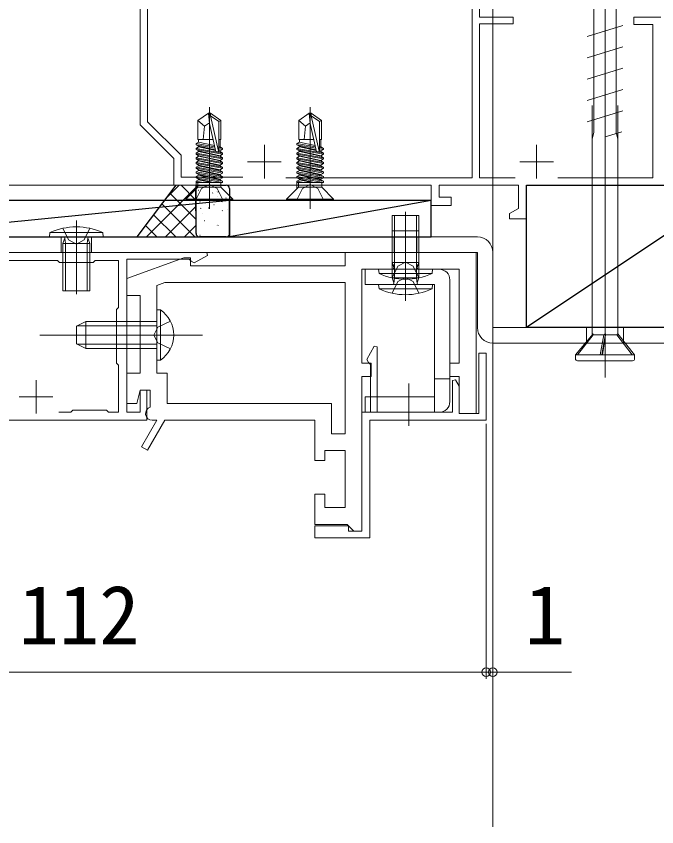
# Model space of a CAD drawing. Units: millimetres, scale not verified. Extents: x -525 to 525, y -785 to 780.
# Drawn here: x -321.2 to -225.8, y -321.8 to -201.1 of the extents above; entities that cross this region are included whole.
import ezdxf
from ezdxf.enums import TextEntityAlignment as Align

# ---------------------------------------------------------------- set-up
doc = ezdxf.new("R2010")
doc.units = ezdxf.units.MM
doc.header["$LTSCALE"] = 4
for name, color, linetype, lineweight in [('0-2_YKK_11', 4, 'Continuous', 18), ('0-3_YKK_12', 1, 'Continuous', 18), ('0-4_YKK_13', 4, 'Continuous', 18), ('0-5_YKK_D', 6, 'Continuous', 18)]:
    doc.layers.add(name, color=color, linetype=linetype, lineweight=lineweight)
doc.layers.add('0-7_YSS_K', color=3, linetype='Continuous')
doc.styles.add('ＭＳ ゴシック', font='')
doc.styles.get('ＭＳ ゴシック').set_extended_font_data('MS Gothic')

msp = doc.modelspace()

# ---------------------------------------------------------------- linework, layer by layer
at = {"layer": '0-2_YKK_11'}
for p, q in [((-284.205, -220.278), (-284.205, -225.278)), ((-243.704, -220.278), (-243.704, -225.278)), ((-286.705, -222.778), (-281.705, -222.778)), ((-246.204, -222.778), (-241.204, -222.778))]:
    msp.add_line(p, q, dxfattribs=at)
at = {"layer": '0-2_YKK_11', "color": 211}
for p, q in [((-318.205, -255.278), (-318.205, -260.278)), ((-320.705, -257.778), (-315.705, -257.778))]:
    msp.add_line(p, q, dxfattribs=at)
at = {"layer": '0-2_YKK_11'}
for points in [[(-302.705, -176.278), (-302.705, -217.278), (-297.705, -222.278), (-297.705, -226.278), (-266.405, -226.278), (-259.405, -226.278), (-259.405, -229.278), (-256.405, -229.278), (-256.405, -228.078), (-258.205, -228.078), (-258.205, -226.278), (-246.405, -226.278), (-246.405, -229.728), (-247.705, -230.478), (-247.705, -231.278), (-245.205, -231.278), (-245.205, -226.278), (-225.205, -226.278)], [(-246.879, -225.178), (-252.205, -225.178), (-252.205, -202.278), (-247.205, -202.278), (-247.205, -201.278), (-252.205, -201.278), (-252.205, -176.278)], [(-277.467, -182.016), (-275.805, -180.353), (-275.805, -177.378), (-301.605, -177.378), (-301.605, -216.823), (-296.605, -221.823), (-296.605, -225.078), (-287.437, -225.078)], [(-281.03, -225.178), (-253.305, -225.178), (-253.305, -177.378), (-274.605, -177.378), (-274.605, -180.353), (-272.942, -182.016)], [(-225.205, -201.278), (-229.205, -201.278), (-229.205, -202.378)], [(-229.205, -202.378), (-226.405, -202.378), (-226.405, -225.178), (-240.529, -225.178)]]:
    msp.add_lwpolyline(points, dxfattribs=at)
at = {"layer": '0-2_YKK_11', "color": 211}
for points in [[(-292.783, -236.278), (-363.205, -236.278), (-363.205, -261.278), (-359.205, -261.278), (-359.205, -259.878), (-359.575, -259.725), (-360.229, -260.378), (-362.005, -260.378), (-362.005, -256.778), (-353.134, -256.778), (-352.84, -257.138)], [(-353.277, -260.378), (-354.181, -260.378), (-354.835, -259.725), (-355.205, -259.878), (-355.205, -261.278), (-301.705, -261.278), (-301.705, -256.778), (-302.705, -256.778), (-302.705, -260.078), (-304.705, -260.078), (-304.705, -237.278), (-295.405, -237.278), (-295.105, -237.578), (-294.659, -237.841), (-292.665, -236.733), (-292.783, -236.278)], [(-252.705, -260.278), (-252.705, -236.278), (-272.205, -236.278), (-272.205, -238.278), (-295.205, -238.278), (-295.205, -237.078), (-296.205, -237.078), (-304.705, -240.178), (-304.705, -242.678), (-302.705, -242.678), (-302.705, -254.278), (-304.705, -254.278), (-304.705, -258.778), (-303.205, -258.778), (-302.705, -256.778), (-301.205, -256.778), (-301.205, -259.324)], [(-314.806, -260.078), (-313.005, -260.078), (-312.705, -259.778), (-307.705, -259.778), (-307.405, -260.078), (-305.905, -260.078), (-305.905, -253.078), (-306.205, -252.778), (-306.205, -244.778), (-305.905, -244.478), (-305.905, -237.478), (-309.405, -237.478), (-309.705, -237.778), (-314.705, -237.778), (-315.005, -237.478), (-336.405, -237.478)], [(-300.905, -261.278), (-300.205, -261.278), (-302.485, -265.228), (-301.619, -265.728), (-299.05, -261.278), (-276.705, -261.278), (-276.705, -267.278), (-275.205, -267.278), (-275.205, -265.778), (-272.205, -265.778), (-272.205, -274.278), (-275.205, -274.278), (-275.205, -272.278), (-276.705, -272.278), (-276.705, -276.778), (-271.905, -276.778), (-271.405, -277.278), (-270.905, -277.778), (-269.705, -277.778), (-269.705, -254.778), (-268.305, -254.778), (-268.305, -252.778), (-269.705, -252.778), (-269.705, -238.778), (-255.205, -238.778), (-255.205, -252.778), (-256.605, -252.778), (-256.605, -254.778), (-255.205, -254.778), (-255.205, -260.278), (-252.705, -260.278)]]:
    msp.add_lwpolyline(points, dxfattribs=at)
for points in [[(-299.054, -240.778), (-272.205, -240.778), (-272.205, -263.278), (-274.205, -263.278), (-274.205, -258.778), (-298.705, -258.778), (-298.705, -254.278), (-300.205, -254.278), (-300.205, -241.198)], [(-269.705, -260.078), (-269.705, -277.778), (-271.705, -277.778), (-271.705, -276.978), (-276.705, -276.978), (-276.705, -278.778), (-268.505, -278.778), (-268.505, -261.278), (-251.205, -261.278), (-251.205, -251.278), (-252.305, -251.278), (-252.305, -260.278), (-255.205, -260.278), (-255.205, -256.191), (-255.76, -255.229), (-256.205, -255.348), (-256.205, -260.078), (-267.405, -260.078), (-267.405, -250.346), (-267.854, -250.23), (-268.967, -252.233), (-268.705, -252.678), (-268.405, -252.978), (-268.405, -260.078)]]:
    msp.add_lwpolyline(points, close=True, dxfattribs=at)
msp.add_arc((-300.905, -260.278), 1, 107.4576, 270, dxfattribs=at)
at = {"layer": '0-3_YKK_12'}
msp.add_line((-250.205, -321.783), (-250.205, -109.302), dxfattribs=at)
at = {"layer": '0-3_YKK_12', "color": 2}
for p, q in [((-263.205, -241.204), (-263.205, -230.265)), ((-263.205, -243.504), (-263.205, -232.565)), ((-312.205, -232.978), (-312.205, -237.278)), ((-263.205, -232.978), (-263.205, -237.278)), ((-263.205, -236.778), (-263.205, -243.078)), ((-233.505, -251.729), (-233.505, -245.229)), ((-262.705, -262.078), (-262.705, -255.778))]:
    msp.add_line(p, q, dxfattribs=at)
at = {"layer": '0-4_YKK_13'}
for p, q in [((-233.505, -254.914), (-233.505, -149.915)), ((-235.18, -216.563), (-235.18, -165.807)), ((-231.83, -218.582), (-231.83, -166.364)), ((-236.155, -204.145), (-230.855, -202.503)), ((-236.155, -207.325), (-230.855, -205.683)), ((-236.155, -210.505), (-230.855, -208.863)), ((-236.155, -213.685), (-230.855, -212.043)), ((-292.405, -229.781), (-292.405, -214.653)), ((-277.405, -229.781), (-277.405, -214.653)), ((-235.405, -214.414), (-235.405, -248.535)), ((-231.605, -248.398), (-231.605, -214.414)), ((-292.255, -215.94), (-292.255, -215.578)), ((-277.255, -215.94), (-277.255, -215.578)), ((-236.155, -216.865), (-230.855, -215.223)), ((-293.105, -217.478), (-294.105, -216.624)), ((-278.105, -217.478), (-279.105, -216.624)), ((-235.18, -218.399), (-235.18, -216.563)), ((-233.505, -219.101), (-230.994, -218.323)), ((-235.405, -219.414), (-235.18, -218.399)), ((-231.605, -219.414), (-231.809, -218.576)), ((-291.568, -220.764), (-294.384, -220.266)), ((-291.654, -220.386), (-294.005, -219.872)), ((-294.005, -220.484), (-294.005, -220.572)), ((-291.005, -220.529), (-290.805, -220.572)), ((-290.426, -220.966), (-290.426, -220.791)), ((-276.568, -220.764), (-279.384, -220.266)), ((-276.654, -220.386), (-279.005, -219.872)), ((-279.005, -220.484), (-279.005, -220.572)), ((-276.005, -220.529), (-275.805, -220.572)), ((-275.426, -220.966), (-275.426, -220.791)), ((-290.426, -221.666), (-294.384, -220.966)), ((-290.426, -222.366), (-294.384, -221.666)), ((-291.028, -221.136), (-290.805, -221.184)), ((-291.005, -220.863), (-290.426, -220.966)), ((-290.805, -221.884), (-290.805, -221.972)), ((-290.426, -221.491), (-290.426, -221.666)), ((-275.426, -221.666), (-279.384, -220.966)), ((-275.426, -222.366), (-279.384, -221.666)), ((-276.028, -221.136), (-275.805, -221.184)), ((-276.005, -220.863), (-275.426, -220.966)), ((-275.805, -221.884), (-275.805, -221.972)), ((-275.426, -221.491), (-275.426, -221.666)), ((-290.426, -223.066), (-294.384, -222.366)), ((-290.426, -223.766), (-294.384, -223.066)), ((-290.805, -222.584), (-290.805, -222.672)), ((-275.426, -223.066), (-279.384, -222.366)), ((-275.426, -223.766), (-279.384, -223.066)), ((-275.805, -222.584), (-275.805, -222.672)), ((-290.426, -224.466), (-294.384, -223.766)), ((-290.805, -223.284), (-290.805, -223.372)), ((-290.805, -223.984), (-290.805, -224.072)), ((-275.426, -224.466), (-279.384, -223.766)), ((-275.805, -223.284), (-275.805, -223.372)), ((-275.805, -223.984), (-275.805, -224.072)), ((-290.426, -225.166), (-294.384, -224.466)), ((-290.426, -225.866), (-294.384, -225.166)), ((-291.747, -225.878), (-294.005, -225.384)), ((-292.148, -225.878), (-294.005, -225.472)), ((-290.805, -224.684), (-290.805, -224.772)), ((-290.805, -225.384), (-290.805, -225.472)), ((-275.426, -225.166), (-279.384, -224.466)), ((-275.426, -225.866), (-279.384, -225.166)), ((-276.747, -225.878), (-279.005, -225.384)), ((-277.148, -225.878), (-279.005, -225.472)), ((-275.805, -224.684), (-275.805, -224.772)), ((-275.805, -225.384), (-275.805, -225.472)), ((-293.325, -225.878), (-294.384, -225.691)), ((-294.384, -226.779), (-294.384, -225.922)), ((-294.135, -226.578), (-290.675, -226.578)), ((-278.325, -225.878), (-279.384, -225.691)), ((-279.384, -226.779), (-279.384, -225.922)), ((-279.135, -226.578), (-275.675, -226.578)), ((-312.205, -231.553), (-312.205, -242.492)), ((-264.826, -237.778), (-264.826, -230.778)), ((-262.955, -230.778), (-263.455, -230.778)), ((-263.205, -231.028), (-263.205, -230.528)), ((-261.584, -237.778), (-261.584, -230.778)), ((-261.205, -230.778), (-261.205, -237.778)), ((-314.205, -232.691), (-313.35, -234.421)), ((-310.205, -232.691), (-311.06, -234.421)), ((-263.205, -233.328), (-263.205, -232.828)), ((-316.205, -233.978), (-316.149, -233.336)), ((-316.205, -233.978), (-308.205, -233.978)), ((-308.261, -233.336), (-316.149, -233.336)), ((-314.455, -233.978), (-314.455, -236.278)), ((-309.955, -233.978), (-309.955, -236.278)), ((-308.205, -233.978), (-308.261, -233.336)), ((-265.205, -233.978), (-265.205, -236.278)), ((-264.905, -233.978), (-264.905, -236.278)), ((-264.826, -240.078), (-264.826, -233.078)), ((-262.955, -233.078), (-263.455, -233.078)), ((-261.584, -240.078), (-261.584, -233.078)), ((-261.505, -233.978), (-261.505, -236.278)), ((-261.205, -233.078), (-261.205, -240.078)), ((-261.205, -233.978), (-261.205, -236.278)), ((-314.205, -234.978), (-313.946, -234.245)), ((-314.205, -241.978), (-314.205, -234.978)), ((-310.205, -234.978), (-314.205, -234.978)), ((-313.826, -234.978), (-313.937, -234.152)), ((-313.826, -234.978), (-313.826, -241.978)), ((-313.35, -234.421), (-312.205, -235.03)), ((-311.06, -234.421), (-312.205, -235.03)), ((-310.584, -234.978), (-310.473, -234.152)), ((-310.584, -234.978), (-310.584, -241.978)), ((-310.205, -234.978), (-310.464, -234.245)), ((-258.205, -238.778), (-269.205, -238.778)), ((-269.205, -241.078), (-269.205, -238.778)), ((-259.205, -238.778), (-267.205, -238.778)), ((-267.205, -238.778), (-267.149, -239.421)), ((-265.205, -237.778), (-264.946, -238.512)), ((-265.205, -237.778), (-261.205, -237.778)), ((-265.205, -240.065), (-264.35, -238.336)), ((-264.826, -237.778), (-264.937, -238.605)), ((-264.35, -238.336), (-263.205, -237.727)), ((-262.06, -238.336), (-263.205, -237.727)), ((-261.205, -240.065), (-262.06, -238.336)), ((-261.584, -237.778), (-261.473, -238.605)), ((-261.205, -237.778), (-261.464, -238.512)), ((-259.205, -238.778), (-259.261, -239.421)), ((-267.149, -239.421), (-259.261, -239.421)), ((-265.205, -240.078), (-264.946, -240.812)), ((-265.205, -240.078), (-261.205, -240.078)), ((-264.826, -240.078), (-264.937, -240.905)), ((-264.35, -240.636), (-263.205, -240.027)), ((-262.06, -240.636), (-263.205, -240.027)), ((-261.584, -240.078), (-261.473, -240.905)), ((-261.205, -240.078), (-261.464, -240.812)), ((-269.205, -241.078), (-258.905, -241.078)), ((-259.205, -241.078), (-267.205, -241.078)), ((-267.205, -241.078), (-267.149, -241.721)), ((-265.205, -242.365), (-264.35, -240.636)), ((-261.205, -242.365), (-262.06, -240.636)), ((-259.205, -241.078), (-259.261, -241.721)), ((-258.905, -241.078), (-258.905, -257.778)), ((-256.605, -258.478), (-256.605, -240.378)), ((-267.149, -241.721), (-259.261, -241.721)), ((-300.205, -244.828), (-299.696, -244.828)), ((-299.696, -244.828), (-299.696, -250.578)), ((-310.805, -246.578), (-312.205, -247.278)), ((-312.205, -249.878), (-312.205, -247.278)), ((-312.113, -247.233), (-300.205, -247.233)), ((-310.805, -246.578), (-300.205, -246.578)), ((-310.805, -246.578), (-310.805, -250.578)), ((-300.205, -252.328), (-300.205, -246.578)), ((-299.696, -252.328), (-299.696, -246.578)), ((-237.905, -251.514), (-235.29, -248.398)), ((-236.255, -249.779), (-236.255, -247.479)), ((-235.296, -248.57), (-235.29, -248.398)), ((-233.449, -248.398), (-233.974, -251.514)), ((-233.674, -248.57), (-233.449, -248.398)), ((-233.458, -248.57), (-233.449, -248.398)), ((-231.605, -248.398), (-231.755, -248.57)), ((-229.105, -251.514), (-231.605, -248.398)), ((-230.755, -249.779), (-230.755, -247.479)), ((-293.432, -248.578), (-317.646, -248.578)), ((-237.589, -251.514), (-235.296, -248.57)), ((-233.674, -248.57), (-235.296, -248.57)), ((-234.217, -251.514), (-233.674, -248.57)), ((-233.898, -251.514), (-233.458, -248.57)), ((-231.755, -248.57), (-233.458, -248.57)), ((-229.482, -251.514), (-231.755, -248.57)), ((-310.805, -250.578), (-312.205, -249.878)), ((-312.113, -249.924), (-300.205, -249.924)), ((-237.905, -251.514), (-229.105, -251.514)), ((-237.905, -251.514), (-237.905, -252.114)), ((-229.105, -252.114), (-229.105, -251.514)), ((-300.205, -252.328), (-299.696, -252.328)), ((-229.405, -252.414), (-237.605, -252.414)), ((-256.605, -255.078), (-258.905, -255.078)), ((-269.205, -260.078), (-269.205, -257.778)), ((-269.205, -257.778), (-258.905, -257.778)), ((-258.905, -260.078), (-258.905, -257.778)), ((-258.205, -260.078), (-269.205, -260.078))]:
    msp.add_line(p, q, dxfattribs=at)
at = {"layer": '0-4_YKK_13', "color": 80}
for p, q in [((-345.505, -233.978), (-252.505, -233.978)), ((-250.205, -236.278), (-250.205, -247.479)), ((-250.205, -247.479), (-213.505, -247.479)), ((-250.205, -249.779), (-213.505, -249.779))]:
    msp.add_line(p, q, dxfattribs=at)
at = {"layer": '0-4_YKK_13'}
for points in [[(-291.86, -219.478), (-294.105, -219.478), (-294.105, -216.624), (-292.555, -215.578)], [(-291.062, -221.188), (-292.255, -215.94), (-291.005, -216.783)], [(-276.86, -219.478), (-279.105, -219.478), (-279.105, -216.624), (-277.555, -215.578)], [(-276.062, -221.188), (-277.255, -215.94), (-276.005, -216.783)], [(-293.305, -219.478), (-293.105, -217.478), (-292.405, -216.977)], [(-290.705, -216.624), (-290.705, -219.478), (-291.005, -219.478)], [(-278.305, -219.478), (-278.105, -217.478), (-277.405, -216.977)], [(-275.705, -216.624), (-275.705, -219.478), (-276.005, -219.478)], [(-291.61, -220.582), (-294.384, -220.091), (-294.005, -219.872), (-294.005, -219.478)], [(-290.805, -219.478), (-290.805, -220.572), (-290.426, -220.791), (-291.005, -220.689)], [(-276.61, -220.582), (-279.384, -220.091), (-279.005, -219.872), (-279.005, -219.478)], [(-275.805, -219.478), (-275.805, -220.572), (-275.426, -220.791), (-276.005, -220.689)], [(-291.508, -221.031), (-294.005, -220.484), (-294.384, -220.266), (-294.384, -220.091)], [(-294.384, -225.878), (-290.426, -225.878), (-290.426, -225.691), (-294.384, -224.991), (-294.005, -224.772), (-294.005, -224.684), (-294.384, -224.466), (-294.384, -224.291), (-294.005, -224.072), (-294.005, -223.984), (-294.384, -223.766), (-294.384, -223.591), (-294.005, -223.372), (-294.005, -223.284), (-294.384, -223.066), (-294.384, -222.891), (-294.005, -222.672), (-294.005, -222.584), (-294.384, -222.366), (-294.384, -222.191), (-294.005, -221.972), (-294.005, -221.884), (-294.384, -221.666), (-294.384, -221.491), (-294.005, -221.272), (-294.005, -221.184), (-294.384, -220.966), (-294.384, -220.791), (-294.005, -220.572), (-291.483, -221.124)], [(-291.083, -221.211), (-290.805, -221.272), (-290.426, -221.491), (-294.384, -220.791)], [(-276.508, -221.031), (-279.005, -220.484), (-279.384, -220.266), (-279.384, -220.091)], [(-279.384, -225.878), (-275.426, -225.878), (-275.426, -225.691), (-279.384, -224.991), (-279.005, -224.772), (-279.005, -224.684), (-279.384, -224.466), (-279.384, -224.291), (-279.005, -224.072), (-279.005, -223.984), (-279.384, -223.766), (-279.384, -223.591), (-279.005, -223.372), (-279.005, -223.284), (-279.384, -223.066), (-279.384, -222.891), (-279.005, -222.672), (-279.005, -222.584), (-279.384, -222.366), (-279.384, -222.191), (-279.005, -221.972), (-279.005, -221.884), (-279.384, -221.666), (-279.384, -221.491), (-279.005, -221.272), (-279.005, -221.184), (-279.384, -220.966), (-279.384, -220.791), (-279.005, -220.572), (-276.483, -221.124)], [(-276.083, -221.211), (-275.805, -221.272), (-275.426, -221.491), (-279.384, -220.791)], [(-294.384, -221.491), (-290.426, -222.191), (-290.426, -222.366)], [(-290.426, -221.666), (-290.805, -221.884), (-294.005, -221.184)], [(-290.426, -222.191), (-290.805, -221.972), (-294.005, -221.272)], [(-290.426, -222.366), (-290.805, -222.584), (-294.005, -221.884)], [(-290.426, -222.891), (-290.805, -222.672), (-294.005, -221.972)], [(-290.426, -220.966), (-290.805, -221.184), (-290.805, -221.272)], [(-279.384, -221.491), (-275.426, -222.191), (-275.426, -222.366)], [(-275.426, -221.666), (-275.805, -221.884), (-279.005, -221.184)], [(-275.426, -222.191), (-275.805, -221.972), (-279.005, -221.272)], [(-275.426, -222.366), (-275.805, -222.584), (-279.005, -221.884)], [(-275.426, -222.891), (-275.805, -222.672), (-279.005, -221.972)], [(-275.426, -220.966), (-275.805, -221.184), (-275.805, -221.272)], [(-294.384, -222.191), (-290.426, -222.891), (-290.426, -223.066)], [(-294.384, -222.891), (-290.426, -223.591), (-290.426, -223.766)], [(-290.426, -223.066), (-290.805, -223.284), (-294.005, -222.584)], [(-290.426, -223.591), (-290.805, -223.372), (-294.005, -222.672)], [(-279.384, -222.191), (-275.426, -222.891), (-275.426, -223.066)], [(-279.384, -222.891), (-275.426, -223.591), (-275.426, -223.766)], [(-275.426, -223.066), (-275.805, -223.284), (-279.005, -222.584)], [(-275.426, -223.591), (-275.805, -223.372), (-279.005, -222.672)], [(-294.384, -223.591), (-290.426, -224.291), (-290.426, -224.466)], [(-294.384, -224.291), (-290.426, -224.991), (-290.426, -225.166)], [(-290.426, -223.766), (-290.805, -223.984), (-294.005, -223.284)], [(-290.426, -224.291), (-290.805, -224.072), (-294.005, -223.372)], [(-290.426, -224.466), (-290.805, -224.684), (-294.005, -223.984)], [(-290.426, -224.991), (-290.805, -224.772), (-294.005, -224.072)], [(-279.384, -223.591), (-275.426, -224.291), (-275.426, -224.466)], [(-279.384, -224.291), (-275.426, -224.991), (-275.426, -225.166)], [(-275.426, -223.766), (-275.805, -223.984), (-279.005, -223.284)], [(-275.426, -224.291), (-275.805, -224.072), (-279.005, -223.372)], [(-275.426, -224.466), (-275.805, -224.684), (-279.005, -223.984)], [(-275.426, -224.991), (-275.805, -224.772), (-279.005, -224.072)], [(-294.312, -225.878), (-294.384, -225.866), (-294.384, -225.691), (-294.005, -225.472), (-294.005, -225.384), (-294.384, -225.166), (-294.384, -224.991)], [(-290.426, -225.166), (-290.805, -225.384), (-294.005, -224.684)], [(-290.426, -225.691), (-290.805, -225.472), (-294.005, -224.772)], [(-279.312, -225.878), (-279.384, -225.866), (-279.384, -225.691), (-279.005, -225.472), (-279.005, -225.384), (-279.384, -225.166), (-279.384, -224.991)], [(-275.426, -225.166), (-275.805, -225.384), (-279.005, -224.684)], [(-275.426, -225.691), (-275.805, -225.472), (-279.005, -224.772)], [(-290.675, -225.878), (-290.675, -226.578), (-288.905, -228.348), (-288.905, -228.578), (-295.905, -228.578), (-295.905, -228.348), (-288.905, -228.348)], [(-294.135, -225.878), (-294.135, -226.578), (-295.905, -228.348)], [(-294.455, -228.578), (-293.55, -226.763), (-292.405, -226.154), (-291.26, -226.763), (-290.355, -228.578)], [(-275.675, -225.878), (-275.675, -226.578), (-273.905, -228.348), (-273.905, -228.578), (-280.905, -228.578), (-280.905, -228.348), (-273.905, -228.348)], [(-279.135, -225.878), (-279.135, -226.578), (-280.905, -228.348)], [(-279.455, -228.578), (-278.55, -226.763), (-277.405, -226.154), (-276.26, -226.763), (-275.355, -228.578)], [(-261.205, -230.778), (-265.205, -230.778), (-265.205, -237.778)], [(-261.205, -233.078), (-265.205, -233.078), (-265.205, -240.078)], [(-314.205, -241.978), (-310.205, -241.978), (-310.205, -234.978)], [(-300.205, -244.828), (-300.205, -250.578), (-310.805, -250.578)], [(-298.196, -246.528), (-300.051, -247.433), (-300.66, -248.578)], [(-298.196, -250.628), (-300.051, -249.723), (-300.66, -248.578)]]:
    msp.add_lwpolyline(points, dxfattribs=at)
for points in [[(-290.705, -216.624), (-291.005, -216.783), (-291.005, -221.251), (-291.446, -221.3), (-292.405, -217.085), (-292.555, -215.578), (-292.255, -215.578)], [(-275.705, -216.624), (-276.005, -216.783), (-276.005, -221.251), (-276.446, -221.3), (-277.405, -217.085), (-277.555, -215.578), (-277.255, -215.578)], [(-359.405, -226.278), (-259.405, -226.278), (-259.405, -228.578), (-359.405, -228.578)]]:
    msp.add_lwpolyline(points, close=True, dxfattribs=at)
at = {"layer": '0-4_YKK_13', "color": 80}
msp.add_lwpolyline([(-345.505, -236.278), (-252.505, -236.278), (-252.505, -247.479)], dxfattribs=at)
at = {"layer": '0-4_YKK_13'}
for centre, radius, start, end in [((-312.205, -241.978), 9.5, 65.47227, 114.52773), ((-314.135, -234.178), 0.2, 340.57815, 90), ((-310.275, -234.178), 0.2, 90, 199.42185), ((-265.135, -238.578), 0.2, 270, 19.42185), ((-261.275, -238.578), 0.2, 160.57815, 270), ((-258.205, -240.378), 1.6, 0, 90), ((-263.205, -230.778), 9.5, 245.47227, 294.52773), ((-265.135, -240.878), 0.2, 270, 19.42185), ((-261.275, -240.878), 0.2, 160.57815, 270), ((-263.205, -233.078), 9.5, 245.47227, 294.52773), ((-302.232, -248.578), 4.527, 304.06671, 55.93329), ((-237.605, -252.114), 0.3, 180, 270), ((-229.405, -252.114), 0.3, 270, 0), ((-258.205, -258.478), 1.6, 270, 0)]:
    msp.add_arc(centre, radius, start, end, dxfattribs=at)
at = {"layer": '0-4_YKK_13', "color": 80}
for centre, start, end in [((-252.505, -236.278), 0, 90), ((-250.205, -247.479), 180, 270)]:
    msp.add_arc(centre, 2.3, start, end, dxfattribs=at)
at = {"layer": '0-5_YKK_D'}
for p, q in [((-251.205, -261.778), (-251.205, -299.778)), ((-251.205, -261.778), (-251.205, -299.778)), ((-250.205, -291.809), (-250.205, -299.778)), ((-251.205, -298.778), (-363.205, -298.778)), ((-251.205, -298.778), (-253.755, -298.778)), ((-251.205, -298.778), (-250.205, -298.778)), ((-250.205, -298.778), (-238.491, -298.778))]:
    msp.add_line(p, q, dxfattribs=at)
for centre in [(-251.205, -298.778), (-251.205, -298.778), (-250.205, -298.778)]:
    msp.add_circle(centre, 0.637, dxfattribs=at)
at = {"layer": '0-7_YSS_K'}
for p, q in [((-297.405, -226.278), (-303.178, -233.978)), ((-301.784, -233.978), (-294.405, -226.598)), ((-298.878, -228.244), (-296.913, -226.278)), ((-294.404, -228.485), (-296.611, -226.278)), ((-294.405, -226.278), (-291.405, -226.278)), ((-294.405, -226.278), (-294.405, -231.278)), ((-294.388, -233.478), (-294.402, -226.778)), ((-293.902, -226.278), (-289.902, -226.278)), ((-293.235, -226.307), (-293.228, -226.299)), ((-293.183, -226.536), (-293.139, -226.512)), ((-289.402, -226.778), (-289.388, -233.478)), ((-213.505, -226.278), (-245.204, -247.479)), ((-294.403, -231.315), (-298.276, -227.441)), ((-294.025, -227.022), (-293.981, -226.998)), ((-291.948, -227.455), (-291.905, -227.431)), ((-291.338, -227.217), (-291.331, -227.209)), ((-291.182, -228.029), (-291.175, -228.021)), ((-291.158, -227.271), (-291.114, -227.247)), ((-289.398, -228.578), (-344.001, -233.978)), ((-294.567, -233.979), (-299.489, -229.057)), ((-293.826, -228.728), (-293.782, -228.704)), ((-291.749, -229.16), (-291.705, -229.136)), ((-290.558, -228.731), (-290.511, -228.642)), ((-289.924, -228.189), (-289.88, -228.165)), ((-289.518, -229.199), (-289.512, -229.192)), ((-259.405, -228.578), (-289.402, -233.978)), ((-298.956, -233.978), (-294.403, -229.426)), ((-293.744, -229.761), (-293.697, -229.672)), ((-293.546, -229.682), (-293.539, -229.675)), ((-292.591, -229.646), (-292.548, -229.622)), ((-290.515, -230.079), (-290.471, -230.055)), ((-289.724, -229.895), (-289.681, -229.871)), ((-297.396, -233.978), (-300.701, -230.674)), ((-294.402, -230.609), (-294.373, -230.594)), ((-293.391, -230.494), (-293.384, -230.487)), ((-293.183, -231.536), (-293.139, -231.512)), ((-300.225, -233.978), (-301.913, -232.29)), ((-296.128, -233.979), (-294.402, -232.253)), ((-291.338, -232.216), (-291.331, -232.209)), ((-291.158, -232.27), (-291.114, -232.246)), ((-303.053, -233.978), (-303.125, -233.907)), ((-289.888, -233.978), (-293.888, -233.978)), ((-293.826, -233.728), (-293.782, -233.704))]:
    msp.add_line(p, q, dxfattribs=at)
for points in [[(-213.505, -247.479), (-245.204, -247.479), (-245.204, -226.278), (-213.505, -226.278)], [(-345.505, -233.978), (-289.398, -233.978), (-289.398, -228.578), (-345.505, -228.578)], [(-289.402, -233.978), (-259.405, -233.978), (-259.405, -228.578), (-289.402, -228.578)]]:
    msp.add_lwpolyline(points, close=True, dxfattribs=at)
for centre, start, end in [((-293.902, -226.778), 90, 180), ((-289.902, -226.778), 0, 90), ((-293.888, -233.478), 180, 270), ((-289.888, -233.478), 270, 0)]:
    msp.add_arc(centre, 0.5, start, end, dxfattribs=at)

# ---------------------------------------------------------------- texts
at = {"layer": '0-5_YKK_D', "style": 'ＭＳ ゴシック'}
for s, p in [('112', (-320.773, -297.278)), ('1', (-245.446, -297.278))]:
    msp.add_text(s, height=8.798, dxfattribs=at).set_placement(p, align=Align.BOTTOM_LEFT)

doc.saveas('drawing.dxf')
